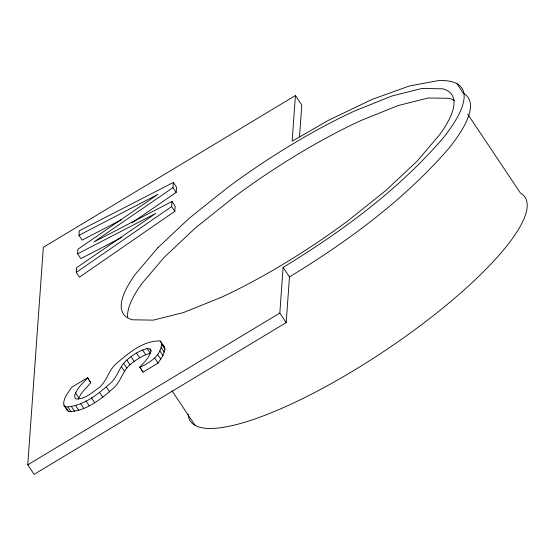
<?xml version="1.0" encoding="UTF-8"?>
<svg xmlns="http://www.w3.org/2000/svg" width="555" height="555" viewBox="0 0 555 555"><rect width="100%" height="100%" fill="white"/><g stroke="black" fill="none" stroke-linecap="round" stroke-linejoin="round"><path stroke-width="0.83" d="M295.426 95.536L292.152 141.192L328.997 120.026L372.003 99.449L409.257 86.011L438.221 80.635A204.878 50.616 -33.8 0 1 442.696 138.577C397.664 190.559 341.547 231.747 283.106 267.406L289.474 276.931L286.2 322.594L34.119 474.365L27.75 464.833L43.345 247.308L295.426 95.536L301.795 105.061L299.513 136.939M121.247 219.801L82.126 240.086L78.942 235.327L79.261 230.838L173.354 182.47L172.98 187.632L93.864 241.98L171.988 201.5L175.172 206.266L174.811 211.309L79.469 277.153L76.285 272.394L76.618 267.69L155.865 213.335L77.61 253.85L80.794 258.609L121.455 237.561M77.61 253.85L77.943 249.195L157.953 194.354L78.942 235.327M78.22 399.239L81.328 393.377L90.763 382.777L87.6 377.691L71.831 387.189L66.225 395.292L64.422 399.163L63.638 402.951L63.991 405.504L67.176 410.263L68.674 411.616C86.629 411.401 102.28 398.088 115.072 386.668C121.136 380.092 123.085 370.678 129.974 364.774C136.01 359.869 142.635 355.186 150.301 353.313L147.117 348.547C138.098 351.01 129.995 356.553 123.598 363.289C119.165 369.165 116.876 376.394 111.888 381.902C99.095 393.329 83.444 406.642 65.49 406.857L63.991 405.504M90.763 382.777L87.6 377.691M87.579 378.017C82.549 383.387 76.486 388.708 74.536 396.076L75.39 398.754C84.249 400.127 92.185 392.323 99.123 387.661C106.525 381.465 108.385 371.219 115.246 364.559C127.588 353.833 142.996 340.416 160.124 340.95L164.613 347.028L164.932 349.157L162.948 355.588L158.085 363.088L143.01 372.162L139.853 367.056C144.175 362.366 149.33 357.67 150.849 351.246L150.03 348.97L147.117 348.547M143.01 372.162L139.853 367.056M174.811 211.309L171.627 206.55L171.988 201.5M131.972 222.756L176.164 192.398L176.539 187.236L173.354 182.47M286.2 322.594L279.831 313.062L283.106 267.406M139.825 367.403C149.656 362.755 162.504 354.867 161.429 342.262M76.285 272.394L171.627 206.55M27.75 464.833L279.831 313.062M289.474 276.931C347.909 241.272 404.033 200.105 449.044 148.109A204.878 50.616 -33.8 0 0 463.3 93.212M164.613 347.028L162.4 344.35M456.925 83.687L463.293 93.219M467.712 114.191L520.396 192.974A201.299 49.735 -33.8 0 1 383.956 351.35A201.299 49.735 -33.8 0 1 188.138 414.162M172.98 187.632L176.164 192.398M160.124 340.95L161.491 342.99M161.741 344.391L164.932 349.157M161.144 347.451L164.329 352.21M159.764 350.829L162.948 355.588M157.662 354.472L160.846 359.231M150.03 348.97L151.39 351.017M154.9 358.329L158.085 363.088M172.008 390.817L194.992 425.192M142.475 349.934L145.66 354.694M136.475 353.07L139.659 357.836M131.029 356.629L134.213 361.388M126.783 360.015L129.974 364.774M123.598 363.289L126.783 368.055M121.33 366.508L124.514 371.274M106.456 387.203L109.64 391.969M99.629 392.496L102.814 397.262M91.457 397.81L94.641 402.576M85.969 400.918L89.154 405.684M75.535 392.878L78.72 397.644M80.572 403.575L83.756 408.341M75.653 405.594L78.838 410.36M71.581 406.787L74.765 411.546M68.05 407.217L71.234 411.976M65.49 406.857L68.674 411.616M454.281 100.49A192.96 47.674 -33.8 0 0 449.127 98.325L428.238 97.992L398.199 105.547L361.062 120.484A199.758 49.353 -33.8 0 0 233.717 197.323L195.617 227.779L164.225 257.284L141.678 283.827A192.96 47.674 -33.8 0 0 127.678 317.515M157.856 247.752L135.309 274.302A192.96 47.674 -33.8 0 0 132.499 319.798L153.388 320.138L183.427 312.576L220.564 297.64A199.758 49.353 -33.8 0 0 347.909 220.807L386.009 190.351L417.402 160.846L439.948 134.303A192.96 47.674 -33.8 0 0 442.758 88.8L421.869 88.467L391.83 96.022L354.694 110.958A199.758 49.353 -33.8 0 0 227.342 187.791L189.248 218.247L157.856 247.752"/></g></svg>
